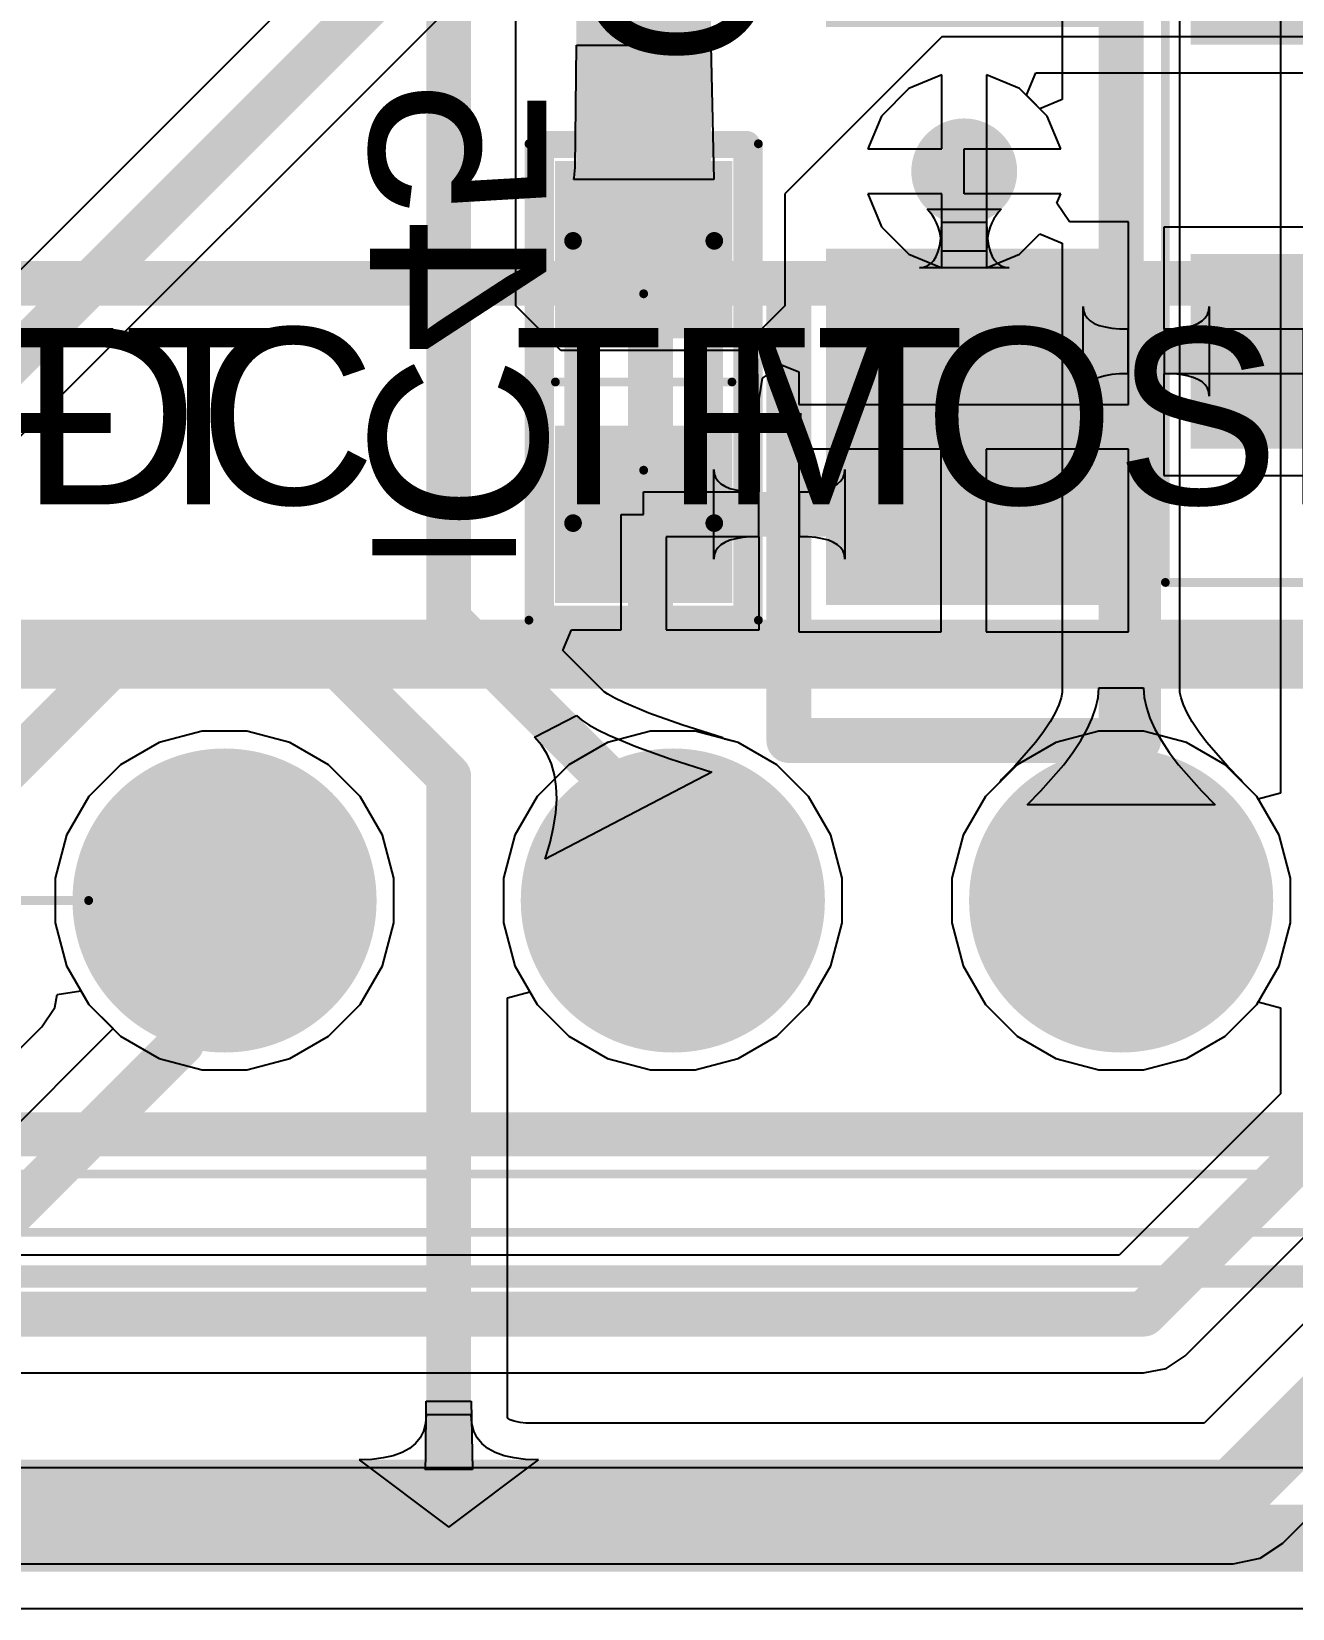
# Model space of a CAD drawing. Header units: inches. Extents: x 1.37 to 4.6, y 1.74 to 5.29.
# Drawn here: x 3.412 to 3.6932, y 3.5193 to 3.8712 of the extents above; entities that cross this region are included whole.
import ezdxf

# ---------------------------------------------------------------- set-up
doc = ezdxf.new("R2010")
doc.units = ezdxf.units.IN
doc.header["$MEASUREMENT"] = 0
for name, color, linetype in [('BottomLayer', 5, 'Continuous'), ('BottomOverlay', 54, 'Continuous'), ('BottomPaste', 16, 'Continuous'), ('BottomSolder', 6, 'Continuous'), ('Mechanical13', 56, 'Continuous'), ('Mechanical15', 56, 'Continuous'), ('MultiLayer', 9, 'Continuous'), ('PadHoleLayer', 156, 'Continuous'), ('TopLayer', 1, 'Continuous'), ('TopOverlay', 2, 'Continuous'), ('TopSolder', 216, 'Continuous'), ('ViaHoleLayer', 16, 'Continuous')]:
    doc.layers.add(name, color=color, linetype=linetype)
doc.styles.add('Arial', font='', dxfattribs={"height": 0.2})
doc.styles.get('Arial').set_extended_font_data('Arial')

# ---------------------------------------------------------------- blocks, each defined once
blk = doc.blocks.new('AMS1117_3_3V_SOT223_B_13')
at = {"layer": 'BottomLayer'}
for points in [[(-0.07303, 0.10787), (-0.07303, 0.07244), (-0.15768, 0.07244), (-0.15768, 0.10787)], [(0.15768, 0.06398), (0.15768, -0.06398), (0.07303, -0.06398), (0.07303, 0.06398)], [(-0.07303, 0.01772), (-0.07303, -0.01772), (-0.15768, -0.01772), (-0.15768, 0.01772)], [(-0.07303, -0.07244), (-0.07303, -0.10787), (-0.15768, -0.10787), (-0.15768, -0.07244)]]:
    blk.add_hatch(color=5, dxfattribs=at).paths.add_polyline_path(points)
at = {"layer": 'BottomPaste'}
for points in [[(-0.07303, 0.10787), (-0.07303, 0.07244), (-0.15768, 0.07244), (-0.15768, 0.10787)], [(0.15768, 0.06398), (0.15768, -0.06398), (0.07303, -0.06398), (0.07303, 0.06398)], [(-0.07303, 0.01772), (-0.07303, -0.01772), (-0.15768, -0.01772), (-0.15768, 0.01772)], [(-0.07303, -0.07244), (-0.07303, -0.10787), (-0.15768, -0.10787), (-0.15768, -0.07244)]]:
    blk.add_hatch(color=16, dxfattribs=at).paths.add_polyline_path(points)
at = {"layer": 'BottomSolder'}
for points in [[(-0.06903, 0.11187), (-0.06903, 0.06844), (-0.16168, 0.06844), (-0.16168, 0.11187)], [(0.16168, 0.06798), (0.16168, -0.06798), (0.06903, -0.06798), (0.06903, 0.06798)], [(-0.06903, 0.02172), (-0.06903, -0.02172), (-0.16168, -0.02172), (-0.16168, 0.02172)], [(-0.06903, -0.06844), (-0.06903, -0.11187), (-0.16168, -0.11187), (-0.16168, -0.06844)]]:
    blk.add_hatch(color=6, dxfattribs=at).paths.add_polyline_path(points)
at = {"layer": 'BottomOverlay', "const_width": 0.00787}
for points in [[(-0.06102, 0.13189), (0.06102, 0.13189)], [(-0.06102, -0.13189), (-0.06102, 0.13189)], [(0.06102, -0.13189), (0.06102, 0.13189)], [(-0.06102, -0.13189), (0.06102, -0.13189)]]:
    blk.add_lwpolyline(points, dxfattribs=at)
at = {"layer": 'BottomOverlay'}
for points, const_width in [([(-0.06299, 0.13189, 1), (-0.05906, 0.13189, 1)], 0.00394), ([(-0.06299, 0.13189, 1), (-0.05906, 0.13189, 1)], 0.00394), ([(0.05906, 0.13189, 1), (0.06299, 0.13189, 1)], 0.00394), ([(0.05906, 0.13189, 1), (0.06299, 0.13189, 1)], 0.00394), ([(-0.11043, -0.12953, 1), (-0.12028, -0.12953, 1)], 0.00984), ([(-0.12274, -0.12953, 1), (-0.11782, -0.12953, 1)], 0.00492), ([(-0.11289, -0.12953, 1), (-0.10797, -0.12953, 1)], 0.00492), ([(-0.06299, -0.13189, 1), (-0.05906, -0.13189, 1)], 0.00394), ([(-0.06299, -0.13189, 1), (-0.05906, -0.13189, 1)], 0.00394), ([(0.05906, -0.13189, 1), (0.06299, -0.13189, 1)], 0.00394), ([(0.05906, -0.13189, 1), (0.06299, -0.13189, 1)], 0.00394)]:
    blk.add_lwpolyline(points, format="xyb", close=True, dxfattribs=dict(at, const_width=const_width))
at = {"layer": 'Mechanical13', "const_width": 0.00394}
for points in [[(-0.07303, 0.13209), (0.07303, 0.13209)], [(-0.07303, -0.13209), (-0.07303, 0.13209)], [(0.07303, -0.13209), (0.07303, 0.13209)], [(-0.07303, -0.13209), (0.07303, -0.13209)]]:
    blk.add_lwpolyline(points, dxfattribs=at)
at = {"layer": 'Mechanical13', "const_width": 0.00197}
for points in [[(-0.07402, 0.13209, 1), (-0.07205, 0.13209, 1)], [(-0.07402, 0.13209, 1), (-0.07205, 0.13209, 1)], [(0.07205, 0.13209, 1), (0.07402, 0.13209, 1)], [(0.07205, 0.13209, 1), (0.07402, 0.13209, 1)], [(-0.07402, -0.13209, 1), (-0.07205, -0.13209, 1)], [(-0.07402, -0.13209, 1), (-0.07205, -0.13209, 1)], [(0.07205, -0.13209, 1), (0.07402, -0.13209, 1)], [(0.07205, -0.13209, 1), (0.07402, -0.13209, 1)]]:
    blk.add_lwpolyline(points, format="xyb", close=True, dxfattribs=at)
at = {"layer": 'Mechanical15'}
for points, const_width in [([(-0.16732, 0.14173), (0.16732, 0.14173)], 0.00197), ([(-0.16732, -0.14173), (-0.16732, 0.14173)], 0.00197), ([(0.16732, -0.14173), (0.16732, 0.14173)], 0.00197), ([(0, -0.01969), (0, 0.01969)], 0.00394), ([(-0.01969, 0), (0.01969, 0)], 0.00394), ([(-0.16732, -0.14173), (0.16732, -0.14173)], 0.00197)]:
    blk.add_lwpolyline(points, dxfattribs=dict(at, const_width=const_width))
for points, const_width in [([(-0.16781, 0.14173, 1), (-0.16683, 0.14173, 1)], 0.000984), ([(-0.16781, 0.14173, 1), (-0.16683, 0.14173, 1)], 0.000984), ([(0.16683, 0.14173, 1), (0.16781, 0.14173, 1)], 0.000984), ([(0.16683, 0.14173, 1), (0.16781, 0.14173, 1)], 0.000984), ([(-0.00098, 0.01969, 1), (0.00098, 0.01969, 1)], 0.00197), ([(-0.02067, 0, 1), (-0.0187, 0, 1)], 0.00197), ([(0.0187, 0, 1), (0.02067, 0, 1)], 0.00197), ([(-0.00098, -0.01969, 1), (0.00098, -0.01969, 1)], 0.00197), ([(-0.16781, -0.14173, 1), (-0.16683, -0.14173, 1)], 0.000984), ([(-0.16781, -0.14173, 1), (-0.16683, -0.14173, 1)], 0.000984), ([(0.16683, -0.14173, 1), (0.16781, -0.14173, 1)], 0.000984), ([(0.16683, -0.14173, 1), (0.16781, -0.14173, 1)], 0.000984)]:
    blk.add_lwpolyline(points, format="xyb", close=True, dxfattribs=dict(at, const_width=const_width))
blk = doc.blocks.new('JST_B8B_XH_A_135')
at = {"layer": 'Mechanical13', "const_width": 0.005}
blk.add_lwpolyline([(-0.44094, 0.11319), (0.44094, 0.11319)], dxfattribs=at)
at = {"layer": 'Mechanical15', "const_width": 0.00197}
blk.add_lwpolyline([(-0.45079, 0.12303), (0.45079, 0.12303)], dxfattribs=at)
at = {"layer": 'TopOverlay', "const_width": 0.005}
blk.add_lwpolyline([(-0.44094, 0.11319), (0.44094, 0.11319)], dxfattribs=at)
blk = doc.blocks.new('61300811821_140')
at = {"layer": 'BottomLayer'}
h = blk.add_hatch(color=5, dxfattribs=at)
edge = h.paths.add_edge_path()
edge.add_arc((-0.25, 0), 0.02992, 0, 360)
h = blk.add_hatch(color=5, dxfattribs=at)
edge = h.paths.add_edge_path()
edge.add_arc((-0.15, 0), 0.02992, 0, 360)
h = blk.add_hatch(color=5, dxfattribs=at)
edge = h.paths.add_edge_path()
edge.add_arc((-0.05, 0), 0.02992, 0, 360)
at = {"layer": 'BottomSolder'}
h = blk.add_hatch(color=6, dxfattribs=at)
edge = h.paths.add_edge_path()
edge.add_arc((-0.25, 0), 0.03392, 0, 360)
h = blk.add_hatch(color=6, dxfattribs=at)
edge = h.paths.add_edge_path()
edge.add_arc((-0.15, 0), 0.03392, 0, 360)
h = blk.add_hatch(color=6, dxfattribs=at)
edge = h.paths.add_edge_path()
edge.add_arc((-0.05, 0), 0.03392, 0, 360)
at = {"layer": 'MultiLayer'}
h = blk.add_hatch(color=9, dxfattribs=at)
edge = h.paths.add_edge_path()
edge.add_arc((-0.25, 0), 0.02992, 0, 360)
h = blk.add_hatch(color=9, dxfattribs=at)
edge = h.paths.add_edge_path()
edge.add_arc((-0.15, 0), 0.02992, 0, 360)
h = blk.add_hatch(color=9, dxfattribs=at)
edge = h.paths.add_edge_path()
edge.add_arc((-0.05, 0), 0.02992, 0, 360)
at = {"layer": 'PadHoleLayer'}
h = blk.add_hatch(color=156, dxfattribs=at)
edge = h.paths.add_edge_path()
edge.add_arc((-0.25, 0), 0.02008, 0, 360)
h = blk.add_hatch(color=156, dxfattribs=at)
edge = h.paths.add_edge_path()
edge.add_arc((-0.15, 0), 0.02008, 0, 360)
h = blk.add_hatch(color=156, dxfattribs=at)
edge = h.paths.add_edge_path()
edge.add_arc((-0.05, 0), 0.02008, 0, 360)
at = {"layer": 'TopLayer'}
h = blk.add_hatch(color=1, dxfattribs=at)
edge = h.paths.add_edge_path()
edge.add_arc((-0.25, 0), 0.02992, 0, 360)
h = blk.add_hatch(color=1, dxfattribs=at)
edge = h.paths.add_edge_path()
edge.add_arc((-0.15, 0), 0.02992, 0, 360)
h = blk.add_hatch(color=1, dxfattribs=at)
edge = h.paths.add_edge_path()
edge.add_arc((-0.05, 0), 0.02992, 0, 360)
at = {"layer": 'TopSolder'}
h = blk.add_hatch(color=216, dxfattribs=at)
edge = h.paths.add_edge_path()
edge.add_arc((-0.25, 0), 0.03392, 0, 360)
h = blk.add_hatch(color=216, dxfattribs=at)
edge = h.paths.add_edge_path()
edge.add_arc((-0.15, 0), 0.03392, 0, 360)
h = blk.add_hatch(color=216, dxfattribs=at)
edge = h.paths.add_edge_path()
edge.add_arc((-0.05, 0), 0.03392, 0, 360)
at = {"layer": 'Mechanical13', "const_width": 0.00394}
for points in [[(0.40984, 0.04921), (-0.40984, 0.04921)], [(0.40984, -0.04921), (-0.40984, -0.04921)]]:
    blk.add_lwpolyline(points, dxfattribs=at)
at = {"layer": 'Mechanical15', "const_width": 0.00197}
for points in [[(0.42264, 0.06102), (-0.42264, 0.06102)], [(0.01969, 0), (-0.01969, 0)], [(0.42264, -0.06102), (-0.42264, -0.06102)]]:
    blk.add_lwpolyline(points, dxfattribs=at)
at = {"layer": 'Mechanical15', "const_width": 0.000984}
blk.add_lwpolyline([(-0.02018, 0, 1), (-0.01919, 0, 1)], format="xyb", close=True, dxfattribs=at)
at = {"layer": 'TopOverlay', "const_width": 0.00787}
for points in [[(0.41476, 0.05315), (-0.41476, 0.05315)], [(0.41476, -0.05315), (-0.41476, -0.05315)]]:
    blk.add_lwpolyline(points, dxfattribs=at)
blk = doc.blocks.new('CAP_0603_B_148')
at = {"layer": 'BottomLayer'}
for points in [[(-0.04728, 0.01275), (-0.01578, 0.01275), (-0.01578, -0.01875), (-0.04728, -0.01875)], [(0.01178, 0.01275), (0.04328, 0.01275), (0.04328, -0.01875), (0.01178, -0.01875)]]:
    blk.add_hatch(color=5, dxfattribs=at).paths.add_polyline_path(points)
at = {"layer": 'BottomPaste'}
for points in [[(-0.04728, 0.01275), (-0.01578, 0.01275), (-0.01578, -0.01875), (-0.04728, -0.01875)], [(0.01178, 0.01275), (0.04328, 0.01275), (0.04328, -0.01875), (0.01178, -0.01875)]]:
    blk.add_hatch(color=16, dxfattribs=at).paths.add_polyline_path(points)
at = {"layer": 'BottomSolder'}
for points in [[(-0.05128, 0.01675), (-0.01178, 0.01675), (-0.01178, -0.02275), (-0.05128, -0.02275)], [(0.00778, 0.01675), (0.04728, 0.01675), (0.04728, -0.02275), (0.00778, -0.02275)]]:
    blk.add_hatch(color=6, dxfattribs=at).paths.add_polyline_path(points)
at = {"layer": 'BottomOverlay', "const_width": 0.006}
for points in [[(-0.05492, 0.02), (-0.05492, -0.026)], [(-0.05492, 0.02), (0.051, 0.02)], [(0.051, 0.02), (0.051, -0.026)], [(-0.05492, -0.026), (-0.048, -0.026)], [(-0.048, -0.026), (0.051, -0.026)]]:
    blk.add_lwpolyline(points, dxfattribs=at)
at = {"layer": 'BottomOverlay', "const_width": 0.003}
for points in [[(-0.05642, 0.02, 1), (-0.05342, 0.02, 1)], [(-0.05642, 0.02, 1), (-0.05342, 0.02, 1)], [(0.0495, 0.02, 1), (0.0525, 0.02, 1)], [(0.0495, 0.02, 1), (0.0525, 0.02, 1)], [(-0.05642, -0.026, 1), (-0.05342, -0.026, 1)], [(-0.05642, -0.026, 1), (-0.05342, -0.026, 1)], [(-0.0495, -0.026, 1), (-0.0465, -0.026, 1)], [(-0.0495, -0.026, 1), (-0.0465, -0.026, 1)], [(0.0495, -0.026, 1), (0.0525, -0.026, 1)], [(0.0495, -0.026, 1), (0.0525, -0.026, 1)]]:
    blk.add_lwpolyline(points, format="xyb", close=True, dxfattribs=at)
at = {"layer": 'Mechanical13', "const_width": 0.00394}
for points in [[(-0.0335, 0.01275), (0.0295, 0.01275)], [(-0.0335, 0.01275), (-0.0335, -0.01875)], [(0.0295, 0.01275), (0.0295, -0.01875)], [(-0.0335, -0.01875), (0.0295, -0.01875)]]:
    blk.add_lwpolyline(points, dxfattribs=at)
at = {"layer": 'Mechanical13', "const_width": 0.00197}
for points in [[(-0.03448, 0.01275, 1), (-0.03251, 0.01275, 1)], [(-0.03448, 0.01275, 1), (-0.03251, 0.01275, 1)], [(0.02851, 0.01275, 1), (0.03048, 0.01275, 1)], [(0.02851, 0.01275, 1), (0.03048, 0.01275, 1)], [(-0.03448, -0.01875, 1), (-0.03251, -0.01875, 1)], [(-0.03448, -0.01875, 1), (-0.03251, -0.01875, 1)], [(0.02851, -0.01875, 1), (0.03048, -0.01875, 1)], [(0.02851, -0.01875, 1), (0.03048, -0.01875, 1)]]:
    blk.add_lwpolyline(points, format="xyb", close=True, dxfattribs=at)
at = {"layer": 'Mechanical15', "const_width": 0.00197}
for points in [[(-0.05515, 0.02259), (0.05115, 0.02259)], [(-0.05515, 0.02259), (-0.05515, -0.02859)], [(0.05115, 0.02259), (0.05115, -0.02859)], [(-0.002, 0.01668), (-0.002, -0.02269)], [(-0.02168, -0.003), (0.01768, -0.003)], [(-0.05515, -0.02859), (0.05115, -0.02859)]]:
    blk.add_lwpolyline(points, dxfattribs=at)
at = {"layer": 'Mechanical15', "const_width": 0.000984}
for points in [[(-0.05564, 0.02259, 1), (-0.05466, 0.02259, 1)], [(-0.05564, 0.02259, 1), (-0.05466, 0.02259, 1)], [(0.05066, 0.02259, 1), (0.05164, 0.02259, 1)], [(0.05066, 0.02259, 1), (0.05164, 0.02259, 1)], [(-0.00249, 0.01668, 1), (-0.00151, 0.01668, 1)], [(-0.02218, -0.003, 1), (-0.02119, -0.003, 1)], [(0.01719, -0.003, 1), (0.01818, -0.003, 1)], [(-0.00249, -0.02269, 1), (-0.00151, -0.02269, 1)], [(-0.05564, -0.02859, 1), (-0.05466, -0.02859, 1)], [(-0.05564, -0.02859, 1), (-0.05466, -0.02859, 1)], [(0.05066, -0.02859, 1), (0.05164, -0.02859, 1)], [(0.05066, -0.02859, 1), (0.05164, -0.02859, 1)]]:
    blk.add_lwpolyline(points, format="xyb", close=True, dxfattribs=at)
blk = doc.blocks.new('TANTALUM_SMD_A_B_149')
at = {"layer": 'BottomLayer'}
for points in [[(-0.03125, -0.02575), (-0.10275, -0.02575), (-0.10275, 0.02775), (-0.03125, 0.02775)], [(0.09775, -0.02575), (0.02625, -0.02575), (0.02625, 0.02775), (0.09775, 0.02775)]]:
    blk.add_hatch(color=5, dxfattribs=at).paths.add_polyline_path(points)
at = {"layer": 'BottomPaste'}
for points in [[(-0.03125, -0.02575), (-0.10275, -0.02575), (-0.10275, 0.02775), (-0.03125, 0.02775)], [(0.09775, -0.02575), (0.02625, -0.02575), (0.02625, 0.02775), (0.09775, 0.02775)]]:
    blk.add_hatch(color=16, dxfattribs=at).paths.add_polyline_path(points)
at = {"layer": 'BottomSolder'}
for points in [[(-0.02725, -0.02975), (-0.10675, -0.02975), (-0.10675, 0.03175), (-0.02725, 0.03175)], [(0.10175, -0.02975), (0.02225, -0.02975), (0.02225, 0.03175), (0.10175, 0.03175)]]:
    blk.add_hatch(color=6, dxfattribs=at).paths.add_polyline_path(points)
at = {"layer": 'BottomOverlay'}
for points, const_width in [([(-0.1144, -0.0388), (-0.1144, 0.04)], 0.01), ([(-0.034, 0.04), (-0.1144, 0.04)], 0.01), ([(0.132, 0.04), (0.03, 0.04)], 0.01), ([(0.112, -0.036), (0.112, 0.038)], 0.013), ([(0.132, -0.038), (0.132, 0.04)], 0.01), ([(-0.034, -0.0388), (-0.1144, -0.0388)], 0.01), ([(0.132, -0.038), (0.03, -0.038)], 0.01)]:
    blk.add_lwpolyline(points, dxfattribs=dict(at, const_width=const_width))
for points, const_width in [([(-0.1169, 0.04, 1), (-0.1119, 0.04, 1)], 0.005), ([(-0.1169, 0.04, 1), (-0.1119, 0.04, 1)], 0.005), ([(-0.0365, 0.04, 1), (-0.0315, 0.04, 1)], 0.005), ([(0.0275, 0.04, 1), (0.0325, 0.04, 1)], 0.005), ([(0.10875, 0.038, 1), (0.11525, 0.038, 1)], 0.0065), ([(0.1295, 0.04, 1), (0.1345, 0.04, 1)], 0.005), ([(0.1295, 0.04, 1), (0.1345, 0.04, 1)], 0.005), ([(0.10875, -0.036, 1), (0.11525, -0.036, 1)], 0.0065), ([(-0.1169, -0.0388, 1), (-0.1119, -0.0388, 1)], 0.005), ([(-0.1169, -0.0388, 1), (-0.1119, -0.0388, 1)], 0.005), ([(-0.0365, -0.0388, 1), (-0.0315, -0.0388, 1)], 0.005), ([(0.0275, -0.038, 1), (0.0325, -0.038, 1)], 0.005), ([(0.1295, -0.038, 1), (0.1345, -0.038, 1)], 0.005), ([(0.1295, -0.038, 1), (0.1345, -0.038, 1)], 0.005)]:
    blk.add_lwpolyline(points, format="xyb", close=True, dxfattribs=dict(at, const_width=const_width))

msp = doc.modelspace()

# ---------------------------------------------------------------- hatches: boundary and pattern name
at = {"layer": 'BottomLayer'}
h = msp.add_hatch(color=5, dxfattribs=at)
edge = h.paths.add_edge_path()
edge.add_arc((3.62, 3.84), 0.01181, 0, 360)
at = {"layer": 'TopLayer'}
h = msp.add_hatch(color=1, dxfattribs=at)
edge = h.paths.add_edge_path()
edge.add_arc((3.62, 3.84), 0.01181, 0, 360)
at = {"layer": 'ViaHoleLayer'}
h = msp.add_hatch(color=16, dxfattribs=at)
edge = h.paths.add_edge_path()
edge.add_arc((3.62, 3.84), 0.00591, 0, 360)

# ---------------------------------------------------------------- linework, layer by layer
at = {"layer": 'BottomLayer'}
for p, q in [((3.52, 3.81), (3.52, 3.885)), ((3.53319, 3.84086), (3.53349, 3.86816)), ((3.53349, 3.86816), (3.56349, 3.86816)), ((3.56349, 3.86816), (3.56412, 3.83816)), ((3.615, 3.87), (3.58, 3.835)), ((3.85, 3.87), (3.615, 3.87)), ((3.63387, 3.85697), (3.63594, 3.86197)), ((3.63594, 3.86197), (3.84667, 3.86197)), ((3.63849, 3.85235), (3.63387, 3.85697)), ((3.64154, 3.845), (3.63849, 3.85235)), ((3.62, 3.835), (3.62, 3.845)), ((3.62, 3.845), (3.64154, 3.845)), ((3.53298, 3.83846), (3.53309, 3.83936)), ((3.53309, 3.83936), (3.53319, 3.84086)), ((3.53286, 3.83816), (3.53298, 3.83846)), ((3.56412, 3.83816), (3.53286, 3.83816)), ((3.58, 3.835), (3.58, 3.81)), ((3.64154, 3.835), (3.62, 3.835)), ((3.64067, 3.83291), (3.64154, 3.835)), ((3.64345, 3.82875), (3.64067, 3.83291)), ((3.61235, 3.8309), (3.61173, 3.83157)), ((3.61173, 3.83157), (3.62827, 3.83157)), ((3.61291, 3.83017), (3.61235, 3.8309)), ((3.6134, 3.82938), (3.61291, 3.83017)), ((3.61382, 3.82853), (3.6134, 3.82938)), ((3.61418, 3.82763), (3.61382, 3.82853)), ((3.61495, 3.82671), (3.615, 3.82863)), ((3.615, 3.82863), (3.625, 3.82863)), ((3.625, 3.82863), (3.62505, 3.82671)), ((3.62618, 3.82853), (3.62582, 3.82763)), ((3.6266, 3.82938), (3.62618, 3.82853)), ((3.62709, 3.83017), (3.6266, 3.82938)), ((3.62765, 3.8309), (3.62709, 3.83017)), ((3.62827, 3.83157), (3.62765, 3.8309)), ((3.65663, 3.82875), (3.64345, 3.82875)), ((3.65663, 3.788), (3.65663, 3.82875)), ((3.61448, 3.82666), (3.61418, 3.82763)), ((3.61471, 3.82564), (3.61448, 3.82666)), ((3.61455, 3.82347), (3.6148, 3.82499)), ((3.61487, 3.82455), (3.61471, 3.82564)), ((3.6148, 3.82499), (3.61495, 3.82671)), ((3.62505, 3.82671), (3.6252, 3.82499)), ((3.62529, 3.82564), (3.62513, 3.82455)), ((3.6252, 3.82499), (3.62545, 3.82347)), ((3.62552, 3.82666), (3.62529, 3.82564)), ((3.62582, 3.82763), (3.62552, 3.82666)), ((3.71184, 3.82756), (3.66452, 3.82756)), ((3.66452, 3.82756), (3.66452, 3.80484)), ((3.61375, 3.82104), (3.6142, 3.82215)), ((3.6142, 3.82215), (3.61455, 3.82347)), ((3.61497, 3.82341), (3.61487, 3.82455)), ((3.615, 3.82221), (3.61497, 3.82341)), ((3.625, 3.82221), (3.615, 3.82221)), ((3.62503, 3.82341), (3.625, 3.82221)), ((3.62513, 3.82455), (3.62503, 3.82341)), ((3.62545, 3.82347), (3.6258, 3.82215)), ((3.6258, 3.82215), (3.62625, 3.82104)), ((3.61, 3.81851), (3.61095, 3.81861)), ((3.63, 3.81851), (3.61, 3.81851)), ((3.61095, 3.81861), (3.6118, 3.81891)), ((3.6118, 3.81891), (3.61255, 3.81942)), ((3.61255, 3.81942), (3.6132, 3.82013)), ((3.6132, 3.82013), (3.61375, 3.82104)), ((3.62625, 3.82104), (3.6268, 3.82013)), ((3.6268, 3.82013), (3.62745, 3.81942)), ((3.62745, 3.81942), (3.6282, 3.81891)), ((3.6282, 3.81891), (3.62905, 3.81861)), ((3.62905, 3.81861), (3.63, 3.81851)), ((3.53, 3.8), (3.52, 3.81)), ((3.58, 3.81), (3.57, 3.8)), ((3.64651, 3.78984), (3.64651, 3.80984)), ((3.64651, 3.80984), (3.64661, 3.80889)), ((3.64661, 3.80889), (3.64691, 3.80804)), ((3.64691, 3.80804), (3.64741, 3.80729)), ((3.67374, 3.80729), (3.67424, 3.80804)), ((3.67424, 3.80804), (3.67454, 3.80889)), ((3.67454, 3.80889), (3.67464, 3.80984)), ((3.67464, 3.80984), (3.67464, 3.78984)), ((3.64741, 3.80729), (3.64811, 3.80664)), ((3.64811, 3.80664), (3.64901, 3.80609)), ((3.64901, 3.80609), (3.65011, 3.80564)), ((3.65011, 3.80564), (3.65141, 3.80529)), ((3.65141, 3.80529), (3.65291, 3.80504)), ((3.65291, 3.80504), (3.65461, 3.80489)), ((3.65461, 3.80489), (3.65651, 3.80484)), ((3.65651, 3.80484), (3.65651, 3.79484)), ((3.66452, 3.80484), (3.71184, 3.80484)), ((3.66464, 3.80484), (3.66654, 3.80489)), ((3.66464, 3.79484), (3.66464, 3.80484)), ((3.66654, 3.80489), (3.66824, 3.80504)), ((3.66824, 3.80504), (3.66974, 3.80529)), ((3.66974, 3.80529), (3.67104, 3.80564)), ((3.67104, 3.80564), (3.67214, 3.80609)), ((3.67214, 3.80609), (3.67304, 3.80664)), ((3.67304, 3.80664), (3.67374, 3.80729)), ((3.57, 3.8), (3.53, 3.8)), ((3.57568, 3.79432), (3.57851, 3.79715)), ((3.57851, 3.79715), (3.58313, 3.79524)), ((3.57424, 3.78922), (3.57503, 3.79389)), ((3.57503, 3.79389), (3.57568, 3.79432)), ((3.57568, 3.79432), (3.57568, 3.79432)), ((3.58313, 3.79524), (3.58313, 3.788)), ((3.64901, 3.79359), (3.64811, 3.79304)), ((3.65011, 3.79404), (3.64901, 3.79359)), ((3.65141, 3.79439), (3.65011, 3.79404)), ((3.65291, 3.79464), (3.65141, 3.79439)), ((3.65461, 3.79479), (3.65291, 3.79464)), ((3.65651, 3.79484), (3.65461, 3.79479)), ((3.71184, 3.79484), (3.66452, 3.79484)), ((3.66452, 3.79484), (3.66452, 3.77213)), ((3.66654, 3.79479), (3.66464, 3.79484)), ((3.66824, 3.79464), (3.66654, 3.79479)), ((3.66974, 3.79439), (3.66824, 3.79464)), ((3.67104, 3.79404), (3.66974, 3.79439)), ((3.67214, 3.79359), (3.67104, 3.79404)), ((3.67304, 3.79304), (3.67214, 3.79359)), ((3.64661, 3.79079), (3.64651, 3.78984)), ((3.64691, 3.79164), (3.64661, 3.79079)), ((3.64741, 3.79239), (3.64691, 3.79164)), ((3.64811, 3.79304), (3.64741, 3.79239)), ((3.67374, 3.79239), (3.67304, 3.79304)), ((3.67424, 3.79164), (3.67374, 3.79239)), ((3.67454, 3.79079), (3.67424, 3.79164)), ((3.67464, 3.78984), (3.67454, 3.79079)), ((3.57424, 3.76847), (3.57424, 3.78922)), ((3.57424, 3.78922), (3.57424, 3.78922)), ((3.58313, 3.788), (3.61988, 3.788)), ((3.61988, 3.788), (3.65663, 3.788)), ((3.61488, 3.778), (3.58313, 3.778)), ((3.58313, 3.778), (3.58313, 3.73725)), ((3.61488, 3.73725), (3.61488, 3.778)), ((3.65663, 3.778), (3.62488, 3.778)), ((3.62488, 3.778), (3.62488, 3.73725)), ((3.65663, 3.73725), (3.65663, 3.778)), ((3.56412, 3.75347), (3.56412, 3.77347)), ((3.56412, 3.77347), (3.56422, 3.77252)), ((3.56422, 3.77252), (3.56452, 3.77167)), ((3.59296, 3.77167), (3.59327, 3.77252)), ((3.59327, 3.77252), (3.59337, 3.77347)), ((3.59337, 3.77347), (3.59337, 3.75347)), ((3.66452, 3.77213), (3.71184, 3.77213)), ((3.56452, 3.77167), (3.56502, 3.77092)), ((3.56502, 3.77092), (3.56572, 3.77027)), ((3.56572, 3.77027), (3.56662, 3.76972)), ((3.56662, 3.76972), (3.56772, 3.76927)), ((3.56772, 3.76927), (3.56902, 3.76892)), ((3.56902, 3.76892), (3.57052, 3.76867)), ((3.57052, 3.76867), (3.57222, 3.76852)), ((3.58517, 3.76852), (3.58689, 3.76867)), ((3.58689, 3.76867), (3.58841, 3.76892)), ((3.58841, 3.76892), (3.58972, 3.76927)), ((3.58972, 3.76927), (3.59084, 3.76972)), ((3.59084, 3.76972), (3.59175, 3.77027)), ((3.59175, 3.77027), (3.59246, 3.77092)), ((3.59246, 3.77092), (3.59296, 3.77167)), ((3.54849, 3.76347), (3.54849, 3.76847)), ((3.54849, 3.76847), (3.57424, 3.76847)), ((3.57222, 3.76852), (3.57412, 3.76847)), ((3.57412, 3.76847), (3.57412, 3.75847)), ((3.58325, 3.76847), (3.58517, 3.76852)), ((3.58325, 3.75847), (3.58325, 3.76847)), ((3.54349, 3.73772), (3.54349, 3.76347)), ((3.54349, 3.76347), (3.54849, 3.76347)), ((3.57424, 3.75847), (3.55349, 3.75847)), ((3.55349, 3.75847), (3.55349, 3.73772)), ((3.57052, 3.75827), (3.56902, 3.75802)), ((3.57222, 3.75842), (3.57052, 3.75827)), ((3.57412, 3.75847), (3.57222, 3.75842)), ((3.57424, 3.73772), (3.57424, 3.75847)), ((3.58517, 3.75842), (3.58325, 3.75847)), ((3.58689, 3.75827), (3.58517, 3.75842)), ((3.58841, 3.75802), (3.58689, 3.75827)), ((3.56452, 3.75527), (3.56422, 3.75442)), ((3.56502, 3.75602), (3.56452, 3.75527)), ((3.56572, 3.75667), (3.56502, 3.75602)), ((3.56662, 3.75722), (3.56572, 3.75667)), ((3.56772, 3.75767), (3.56662, 3.75722)), ((3.56902, 3.75802), (3.56772, 3.75767)), ((3.58972, 3.75767), (3.58841, 3.75802)), ((3.59084, 3.75722), (3.58972, 3.75767)), ((3.59175, 3.75667), (3.59084, 3.75722)), ((3.59246, 3.75602), (3.59175, 3.75667)), ((3.59296, 3.75527), (3.59246, 3.75602)), ((3.59327, 3.75442), (3.59296, 3.75527)), ((3.56422, 3.75442), (3.56412, 3.75347)), ((3.59337, 3.75347), (3.59327, 3.75442)), ((3.53046, 3.73311), (3.53237, 3.73772)), ((3.53237, 3.73772), (3.54349, 3.73772)), ((3.55349, 3.73772), (3.57424, 3.73772)), ((3.58313, 3.73725), (3.61488, 3.73725)), ((3.62488, 3.73725), (3.65663, 3.73725)), ((3.5397, 3.72386), (3.53046, 3.73311)), ((3.54051, 3.72332), (3.5397, 3.72386)), ((3.54205, 3.72245), (3.54051, 3.72332)), ((3.54404, 3.72147), (3.54205, 3.72245)), ((3.54967, 3.71912), (3.54404, 3.72147)), ((3.52415, 3.71378), (3.53349, 3.71858)), ((3.53349, 3.71858), (3.53469, 3.71756)), ((3.53469, 3.71756), (3.53629, 3.71648)), ((3.53629, 3.71648), (3.5383, 3.71535)), ((3.55699, 3.71649), (3.54967, 3.71912)), ((3.56613, 3.71358), (3.55699, 3.71649)), ((3.5257, 3.71198), (3.52415, 3.71378)), ((3.5383, 3.71535), (3.54072, 3.71416)), ((3.54072, 3.71416), (3.54676, 3.71163)), ((3.5666, 3.71332), (3.56613, 3.71358)), ((3.56959, 3.71252), (3.5666, 3.71332)), ((3.57821, 3.70754), (3.56959, 3.71252)), ((3.64041, 3.71252), (3.63179, 3.70754)), ((3.65002, 3.71509), (3.64041, 3.71252)), ((3.65998, 3.71509), (3.65002, 3.71509)), ((3.66959, 3.71252), (3.65998, 3.71509)), ((3.67821, 3.70754), (3.66959, 3.71252)), ((3.52697, 3.70997), (3.5257, 3.71198)), ((3.52794, 3.70776), (3.52697, 3.70997)), ((3.54676, 3.71163), (3.55442, 3.70888)), ((3.55442, 3.70888), (3.5637, 3.70593)), ((3.5637, 3.70593), (3.52655, 3.68656)), ((3.52861, 3.70535), (3.52794, 3.70776)), ((3.529, 3.70273), (3.52861, 3.70535)), ((3.58524, 3.70051), (3.57821, 3.70754)), ((3.63179, 3.70754), (3.62476, 3.70051)), ((3.68524, 3.70051), (3.67821, 3.70754)), ((3.52909, 3.6999), (3.529, 3.70273)), ((3.52889, 3.69688), (3.52909, 3.6999)), ((3.59022, 3.69189), (3.58524, 3.70051)), ((3.62476, 3.70051), (3.61978, 3.69189)), ((3.69022, 3.69189), (3.68524, 3.70051)), ((3.5284, 3.69364), (3.52889, 3.69688)), ((3.52762, 3.69021), (3.5284, 3.69364)), ((3.5928, 3.68227), (3.59022, 3.69189)), ((3.61978, 3.69189), (3.6172, 3.68227)), ((3.6928, 3.68227), (3.69022, 3.69189)), ((3.52655, 3.68656), (3.52762, 3.69021)), ((3.5928, 3.67232), (3.5928, 3.68227)), ((3.6172, 3.68227), (3.6172, 3.67232)), ((3.6928, 3.67232), (3.6928, 3.68227)), ((3.59022, 3.66271), (3.5928, 3.67232)), ((3.6172, 3.67232), (3.61978, 3.66271)), ((3.69022, 3.66271), (3.6928, 3.67232)), ((3.58524, 3.65409), (3.59022, 3.66271)), ((3.61978, 3.66271), (3.62476, 3.65409)), ((3.68524, 3.65409), (3.69022, 3.66271)), ((3.41713, 3.6534), (3.4177, 3.65631)), ((3.4177, 3.65631), (3.42298, 3.65718)), ((3.42298, 3.65718), (3.42476, 3.65409)), ((3.51813, 3.65558), (3.52313, 3.65692)), ((3.52313, 3.65692), (3.52476, 3.65409)), ((3.41428, 3.64914), (3.41713, 3.6534)), ((3.42476, 3.65409), (3.43014, 3.64871)), ((3.51813, 3.56184), (3.51813, 3.65558)), ((3.52476, 3.65409), (3.53179, 3.64705)), ((3.57821, 3.64705), (3.58524, 3.65409)), ((3.62476, 3.65409), (3.63179, 3.64705)), ((3.67821, 3.64705), (3.68524, 3.65409)), ((3.38445, 3.61932), (3.41428, 3.64914)), ((3.43014, 3.64871), (3.37956, 3.59813)), ((3.53179, 3.64705), (3.54041, 3.64208)), ((3.56959, 3.64208), (3.57821, 3.64705)), ((3.63179, 3.64705), (3.64041, 3.64208)), ((3.66959, 3.64208), (3.67821, 3.64705)), ((3.54041, 3.64208), (3.55002, 3.6395)), ((3.55998, 3.6395), (3.56959, 3.64208)), ((3.64041, 3.64208), (3.65002, 3.6395)), ((3.65998, 3.6395), (3.66959, 3.64208)), ((3.55002, 3.6395), (3.55998, 3.6395)), ((3.65002, 3.6395), (3.65998, 3.6395)), ((3.7348, 3.62197), (3.67351, 3.56068)), ((3.69108, 3.53392), (3.76608, 3.60892)), ((3.49989, 3.55289), (3.5, 3.56559)), ((3.49989, 3.55289), (3.5, 3.56559)), ((3.5, 3.56559), (3.51, 3.56559)), ((3.5, 3.56559), (3.51, 3.56559)), ((3.51, 3.56559), (3.51031, 3.5503)), ((3.51, 3.56559), (3.51031, 3.5503)), ((3.5, 3.5625), (3.49985, 3.5606)), ((3.51, 3.5625), (3.5, 3.5625)), ((3.51015, 3.5606), (3.51, 3.5625)), ((3.51814, 3.56178), (3.51813, 3.56184)), ((3.51825, 3.56169), (3.51814, 3.56178)), ((3.5187, 3.56145), (3.51825, 3.56169)), ((3.51959, 3.56113), (3.5187, 3.56145)), ((3.52094, 3.56083), (3.51959, 3.56113)), ((3.4994, 3.5589), (3.49865, 3.5574)), ((3.49985, 3.5606), (3.4994, 3.5589)), ((3.5106, 3.5589), (3.51015, 3.5606)), ((3.51135, 3.5574), (3.5106, 3.5589)), ((3.52222, 3.56068), (3.52094, 3.56083)), ((3.67351, 3.56068), (3.52222, 3.56068)), ((3.4946, 3.5541), (3.49265, 3.5534)), ((3.49625, 3.555), (3.4946, 3.5541)), ((3.4976, 3.5561), (3.49625, 3.555)), ((3.49865, 3.5574), (3.4976, 3.5561)), ((3.5124, 3.5561), (3.51135, 3.5574)), ((3.51375, 3.555), (3.5124, 3.5561)), ((3.5154, 3.5541), (3.51375, 3.555)), ((3.51735, 3.5534), (3.5154, 3.5541)), ((3.48785, 3.5526), (3.485, 3.5525)), ((3.485, 3.5525), (3.505, 3.5375)), ((3.4904, 3.5529), (3.48785, 3.5526)), ((3.49265, 3.5534), (3.4904, 3.5529)), ((3.49969, 3.5503), (3.49975, 3.55051)), ((3.49969, 3.5503), (3.49975, 3.55051)), ((3.49975, 3.55051), (3.4998, 3.55101)), ((3.49975, 3.55051), (3.4998, 3.55101)), ((3.4998, 3.55101), (3.49989, 3.55289)), ((3.4998, 3.55101), (3.49989, 3.55289)), ((3.505, 3.5375), (3.525, 3.5525)), ((3.5196, 3.5529), (3.51735, 3.5534)), ((3.52215, 3.5526), (3.5196, 3.5529)), ((3.525, 3.5525), (3.52215, 3.5526)), ((3.51031, 3.5503), (3.49969, 3.5503)), ((3.51031, 3.5503), (3.49969, 3.5503)), ((3.505, 3.5375), (3.505, 3.5375)), ((3.505, 3.5375), (3.505, 3.5375)), ((3.505, 3.5375), (3.505, 3.5375)), ((3.505, 3.5375), (3.505, 3.5375)), ((3.505, 3.5375), (3.505, 3.5375)), ((3.505, 3.5375), (3.505, 3.5375)), ((3.505, 3.5375), (3.505, 3.5375)), ((3.505, 3.5375), (3.505, 3.5375)), ((3.505, 3.5375), (3.505, 3.5375)), ((3.505, 3.5375), (3.505, 3.5375)), ((3.686, 3.53052), (3.69108, 3.53392)), ((3.68, 3.52932), (3.686, 3.53052)), ((3.02977, 3.52932), (3.68, 3.52932))]:
    msp.add_line(p, q, dxfattribs=at)
for points, const_width in [([(3.505, 3.74), (3.505, 3.96887)], 0.01), ([(3.54849, 3.82253), (3.54849, 3.89349)], 0.03), ([(3.62, 3.78312), (3.62, 3.84)], 0.01), ([(3.62, 3.78312), (3.63672, 3.79984)], 0.01), ([(3.63672, 3.79984), (3.71684, 3.79984)], 0.01), ([(3.60035, 3.76347), (3.61988, 3.783)], 0.01), ([(3.61988, 3.783), (3.62, 3.78312)], 0.01), ([(3.54849, 3.76347), (3.60035, 3.76347)], 0.01), ([(3.505, 3.74), (3.555, 3.69)], 0.01), ([(3.405, 3.705), (3.43, 3.73)], 0.01), ([(3.43, 3.73), (3.48, 3.73)], 0.01), ([(3.48, 3.73), (3.505, 3.705)], 0.01), ([(3.505, 3.545), (3.505, 3.705)], 0.01), ([(3.555, 3.6773), (3.555, 3.69)], 0.01), ([(3.44546, 3.66776), (3.455, 3.6773)], 0.01), ([(3.44546, 3.64546), (3.44546, 3.66776)], 0.01), ([(3.385, 3.585), (3.44546, 3.64546)], 0.01), ([(3.68, 3.545), (3.755, 3.62)], 0.015), ([(3.02977, 3.545), (3.505, 3.545)], 0.015), ([(3.505, 3.545), (3.68, 3.545)], 0.015)]:
    msp.add_lwpolyline(points, dxfattribs=dict(at, const_width=const_width))
for points, const_width in [([(3.6175, 3.84, 1), (3.6225, 3.84, 1)], 0.005), ([(3.54099, 3.82253, 1), (3.55599, 3.82253, 1)], 0.015), ([(3.63422, 3.79984, 1), (3.63922, 3.79984, 1)], 0.005), ([(3.63422, 3.79984, 1), (3.63922, 3.79984, 1)], 0.005), ([(3.61738, 3.783, 1), (3.62238, 3.783, 1)], 0.005), ([(3.61738, 3.783, 1), (3.62238, 3.783, 1)], 0.005), ([(3.6175, 3.78312, 1), (3.6225, 3.78312, 1)], 0.005), ([(3.6175, 3.78312, 1), (3.6225, 3.78312, 1)], 0.005), ([(3.6175, 3.78312, 1), (3.6225, 3.78312, 1)], 0.005), ([(3.54599, 3.76347, 1), (3.55099, 3.76347, 1)], 0.005), ([(3.59785, 3.76347, 1), (3.60285, 3.76347, 1)], 0.005), ([(3.59785, 3.76347, 1), (3.60285, 3.76347, 1)], 0.005), ([(3.5025, 3.74, 1), (3.5075, 3.74, 1)], 0.005), ([(3.5025, 3.74, 1), (3.5075, 3.74, 1)], 0.005), ([(3.4275, 3.73, 1), (3.4325, 3.73, 1)], 0.005), ([(3.4275, 3.73, 1), (3.4325, 3.73, 1)], 0.005), ([(3.4775, 3.73, 1), (3.4825, 3.73, 1)], 0.005), ([(3.4775, 3.73, 1), (3.4825, 3.73, 1)], 0.005), ([(3.5025, 3.705, 1), (3.5075, 3.705, 1)], 0.005), ([(3.5025, 3.705, 1), (3.5075, 3.705, 1)], 0.005), ([(3.5525, 3.69, 1), (3.5575, 3.69, 1)], 0.005), ([(3.5525, 3.69, 1), (3.5575, 3.69, 1)], 0.005), ([(3.4525, 3.6773, 1), (3.4575, 3.6773, 1)], 0.005), ([(3.5525, 3.6773, 1), (3.5575, 3.6773, 1)], 0.005), ([(3.44296, 3.66776, 1), (3.44796, 3.66776, 1)], 0.005), ([(3.44296, 3.66776, 1), (3.44796, 3.66776, 1)], 0.005), ([(3.44296, 3.64546, 1), (3.44796, 3.64546, 1)], 0.005), ([(3.44296, 3.64546, 1), (3.44796, 3.64546, 1)], 0.005), ([(3.50125, 3.545, 1), (3.50875, 3.545, 1)], 0.0075), ([(3.50125, 3.545, 1), (3.50875, 3.545, 1)], 0.0075), ([(3.67625, 3.545, 1), (3.68375, 3.545, 1)], 0.0075), ([(3.67625, 3.545, 1), (3.68375, 3.545, 1)], 0.0075), ([(3.5025, 3.545, 1), (3.5075, 3.545, 1)], 0.005)]:
    msp.add_lwpolyline(points, format="xyb", close=True, dxfattribs=dict(at, const_width=const_width))
at = {"layer": 'TopLayer'}
for p, q in [((3.66813, 3.72374), (3.66813, 4.415)), ((3.64187, 4.40956), (3.64187, 3.85604)), ((3.69057, 4.2937), (3.69057, 3.70127)), ((3.60687, 4.01544), (3.31819, 3.72676)), ((3.34769, 3.71913), (3.62928, 4.00072)), ((3.615, 3.86154), (3.60765, 3.85849)), ((3.615, 3.845), (3.615, 3.86154)), ((3.63235, 3.85849), (3.625, 3.86154)), ((3.625, 3.86154), (3.625, 3.84)), ((3.60765, 3.85849), (3.60151, 3.85235)), ((3.63687, 3.85397), (3.63235, 3.85849)), ((3.64187, 3.85604), (3.63687, 3.85397)), ((3.60151, 3.85235), (3.59846, 3.845)), ((3.59846, 3.845), (3.615, 3.845)), ((3.625, 3.84), (3.625, 3.81846)), ((3.615, 3.835), (3.59846, 3.835)), ((3.59846, 3.835), (3.60151, 3.82765)), ((3.615, 3.81846), (3.615, 3.835)), ((3.60151, 3.82765), (3.60765, 3.82151)), ((3.63235, 3.82151), (3.63687, 3.82603)), ((3.63687, 3.82603), (3.64187, 3.82396)), ((3.60765, 3.82151), (3.615, 3.81846)), ((3.625, 3.81846), (3.63235, 3.82151)), ((3.64187, 3.82396), (3.64187, 3.72374)), ((3.64187, 3.72374), (3.64161, 3.7225)), ((3.64984, 3.72261), (3.65, 3.72475)), ((3.65, 3.72475), (3.66, 3.72475)), ((3.66, 3.72475), (3.66016, 3.72261)), ((3.66839, 3.7225), (3.66813, 3.72374)), ((3.64109, 3.72097), (3.64028, 3.71919)), ((3.64161, 3.7225), (3.64109, 3.72097)), ((3.64857, 3.71801), (3.64936, 3.72036)), ((3.64936, 3.72036), (3.64984, 3.72261)), ((3.66016, 3.72261), (3.66064, 3.72036)), ((3.66064, 3.72036), (3.66143, 3.71801)), ((3.66891, 3.72097), (3.66839, 3.7225)), ((3.66972, 3.71919), (3.66891, 3.72097)), ((3.63915, 3.71718), (3.63769, 3.71496)), ((3.64028, 3.71919), (3.63915, 3.71718)), ((3.64745, 3.71556), (3.64857, 3.71801)), ((3.66143, 3.71801), (3.66255, 3.71556)), ((3.67085, 3.71718), (3.66972, 3.71919)), ((3.67231, 3.71496), (3.67085, 3.71718)), ((3.44041, 3.71252), (3.43179, 3.70754)), ((3.45002, 3.71509), (3.44041, 3.71252)), ((3.45998, 3.71509), (3.45002, 3.71509)), ((3.46959, 3.71252), (3.45998, 3.71509)), ((3.47821, 3.70754), (3.46959, 3.71252)), ((3.54041, 3.71252), (3.53179, 3.70754)), ((3.55002, 3.71509), (3.54041, 3.71252)), ((3.55998, 3.71509), (3.55002, 3.71509)), ((3.56959, 3.71252), (3.55998, 3.71509)), ((3.57821, 3.70754), (3.56959, 3.71252)), ((3.63594, 3.71264), (3.6312, 3.7072)), ((3.63769, 3.71496), (3.63594, 3.71264)), ((3.64426, 3.71034), (3.64601, 3.713)), ((3.64601, 3.713), (3.64745, 3.71556)), ((3.66255, 3.71556), (3.66399, 3.713)), ((3.66399, 3.713), (3.66574, 3.71034)), ((3.67406, 3.71264), (3.67231, 3.71496)), ((3.6788, 3.7072), (3.67406, 3.71264)), ((3.64219, 3.70758), (3.64426, 3.71034)), ((3.66574, 3.71034), (3.66781, 3.70758)), ((3.43179, 3.70754), (3.42476, 3.70051)), ((3.48524, 3.70051), (3.47821, 3.70754)), ((3.53179, 3.70754), (3.52476, 3.70051)), ((3.58524, 3.70051), (3.57821, 3.70754)), ((3.6312, 3.7072), (3.62834, 3.7043)), ((3.63708, 3.70174), (3.64219, 3.70758)), ((3.66781, 3.70758), (3.67292, 3.70174)), ((3.68166, 3.7043), (3.6788, 3.7072)), ((3.62792, 3.70367), (3.62476, 3.70051)), ((3.62834, 3.7043), (3.62792, 3.70367)), ((3.68208, 3.70367), (3.68166, 3.7043)), ((3.68524, 3.70051), (3.68208, 3.70367)), ((3.42476, 3.70051), (3.41978, 3.69189)), ((3.49022, 3.69189), (3.48524, 3.70051)), ((3.52476, 3.70051), (3.51978, 3.69189)), ((3.59022, 3.69189), (3.58524, 3.70051)), ((3.62476, 3.70051), (3.61978, 3.69189)), ((3.63406, 3.69867), (3.63708, 3.70174)), ((3.67594, 3.69867), (3.63406, 3.69867)), ((3.67292, 3.70174), (3.67594, 3.69867)), ((3.68557, 3.69993), (3.68524, 3.70051)), ((3.69057, 3.70127), (3.68557, 3.69993)), ((3.41978, 3.69189), (3.4172, 3.68227)), ((3.4928, 3.68227), (3.49022, 3.69189)), ((3.51978, 3.69189), (3.5172, 3.68227)), ((3.5928, 3.68227), (3.59022, 3.69189)), ((3.61978, 3.69189), (3.6172, 3.68227)), ((3.4172, 3.68227), (3.4172, 3.67232)), ((3.4928, 3.67232), (3.4928, 3.68227)), ((3.5172, 3.68227), (3.5172, 3.67232)), ((3.5928, 3.67232), (3.5928, 3.68227)), ((3.6172, 3.68227), (3.6172, 3.67232)), ((3.4172, 3.67232), (3.41978, 3.66271)), ((3.49022, 3.66271), (3.4928, 3.67232)), ((3.5172, 3.67232), (3.51978, 3.66271)), ((3.59022, 3.66271), (3.5928, 3.67232)), ((3.6172, 3.67232), (3.61978, 3.66271)), ((3.41978, 3.66271), (3.42476, 3.65409)), ((3.48524, 3.65409), (3.49022, 3.66271)), ((3.51978, 3.66271), (3.52476, 3.65409)), ((3.58524, 3.65409), (3.59022, 3.66271)), ((3.61978, 3.66271), (3.62476, 3.65409)), ((3.42476, 3.65409), (3.43179, 3.64705)), ((3.47821, 3.64705), (3.48524, 3.65409)), ((3.52476, 3.65409), (3.53179, 3.64705)), ((3.57821, 3.64705), (3.58524, 3.65409)), ((3.62476, 3.65409), (3.63179, 3.64705)), ((3.67821, 3.64705), (3.68524, 3.65409)), ((3.68524, 3.65409), (3.68557, 3.65466)), ((3.68557, 3.65466), (3.69057, 3.65332)), ((3.69057, 3.65332), (3.69057, 3.63414)), ((3.43179, 3.64705), (3.44041, 3.64208)), ((3.46959, 3.64208), (3.47821, 3.64705)), ((3.53179, 3.64705), (3.54041, 3.64208)), ((3.56959, 3.64208), (3.57821, 3.64705)), ((3.63179, 3.64705), (3.64041, 3.64208)), ((3.66959, 3.64208), (3.67821, 3.64705)), ((3.44041, 3.64208), (3.45002, 3.6395)), ((3.45998, 3.6395), (3.46959, 3.64208)), ((3.54041, 3.64208), (3.55002, 3.6395)), ((3.55998, 3.6395), (3.56959, 3.64208)), ((3.64041, 3.64208), (3.65002, 3.6395)), ((3.65998, 3.6395), (3.66959, 3.64208)), ((3.45002, 3.6395), (3.45998, 3.6395)), ((3.55002, 3.6395), (3.55998, 3.6395)), ((3.65002, 3.6395), (3.65998, 3.6395)), ((3.69057, 3.63414), (3.65456, 3.59813)), ((3.66928, 3.57572), (3.71298, 3.61942)), ((3.65456, 3.59813), (3.25274, 3.59813)), ((3.66502, 3.57287), (3.66928, 3.57572)), ((3.2473, 3.57187), (3.66, 3.57187)), ((3.66, 3.57187), (3.66502, 3.57287)), ((3.73851, 3.55068), (2.83216, 3.55068)), ((2.83309, 3.51932), (3.745, 3.51932))]:
    msp.add_line(p, q, dxfattribs=at)
for points, const_width in [([(3.655, 3.6773), (3.655, 4.415)], 0.01), ([(3.32747, 3.71747), (3.62, 4.01)], 0.01), ([(3.66, 3.585), (3.7037, 3.6287)], 0.01), ([(3.2473, 3.585), (3.66, 3.585)], 0.01), ([(2.82, 3.535), (3.745, 3.535)], 0.015)]:
    msp.add_lwpolyline(points, dxfattribs=dict(at, const_width=const_width))
at = {"layer": 'TopLayer', "const_width": 0.005}
for points in [[(3.6525, 3.6773, 1), (3.6575, 3.6773, 1)], [(3.6575, 3.585, 1), (3.6625, 3.585, 1)], [(3.6575, 3.585, 1), (3.6625, 3.585, 1)]]:
    msp.add_lwpolyline(points, format="xyb", close=True, dxfattribs=at)
at = {"layer": 'TopOverlay', "const_width": 0.01}
for points in [[(2.895, 3.815), (3.945, 3.815)], [(3.55, 3.735), (3.55, 3.815)], [(2.895, 3.735), (3.945, 3.735)]]:
    msp.add_lwpolyline(points, dxfattribs=at)
at = {"layer": 'TopOverlay', "const_width": 0.005}
for points in [[(3.5475, 3.815, 1), (3.5525, 3.815, 1)], [(3.5475, 3.735, 1), (3.5525, 3.735, 1)]]:
    msp.add_lwpolyline(points, format="xyb", close=True, dxfattribs=at)

# ---------------------------------------------------------------- block references
for name, p in [('AMS1117_3_3V_SOT223_B_13', (3.83219, 3.89)), ('JST_B8B_XH_A_135', (3.43508, 3.48023))]:
    msp.add_blockref(name, p)
for name, p, rotation in [('TANTALUM_SMD_A_B_149', (3.61888, 3.845), 270), ('CAP_0603_B_148', (3.54549, 3.795), 90), ('61300811821_140', (3.405, 3.6773), 180)]:
    msp.add_blockref(name, p, dxfattribs=dict(rotation=rotation))

# ---------------------------------------------------------------- texts
at = {"layer": 'BottomOverlay', "style": 'Arial', "text_generation_flag": 2}
for s, p in [('C44', (3.53591, 3.86301)), ('C45', (3.48742, 3.75937))]:
    msp.add_text(s, height=0.03937, rotation=270, dxfattribs=at).set_placement(p)
at = {"layer": 'TopOverlay', "style": 'Arial'}
for s, p in [('RST_TFT', (3.22466, 3.7657)), ('DC_TFT', (3.40939, 3.7657)), ('MOSI_V', (3.56509, 3.7657))]:
    msp.add_text(s, height=0.03937, dxfattribs=at).set_placement(p)

doc.saveas('drawing.dxf')
